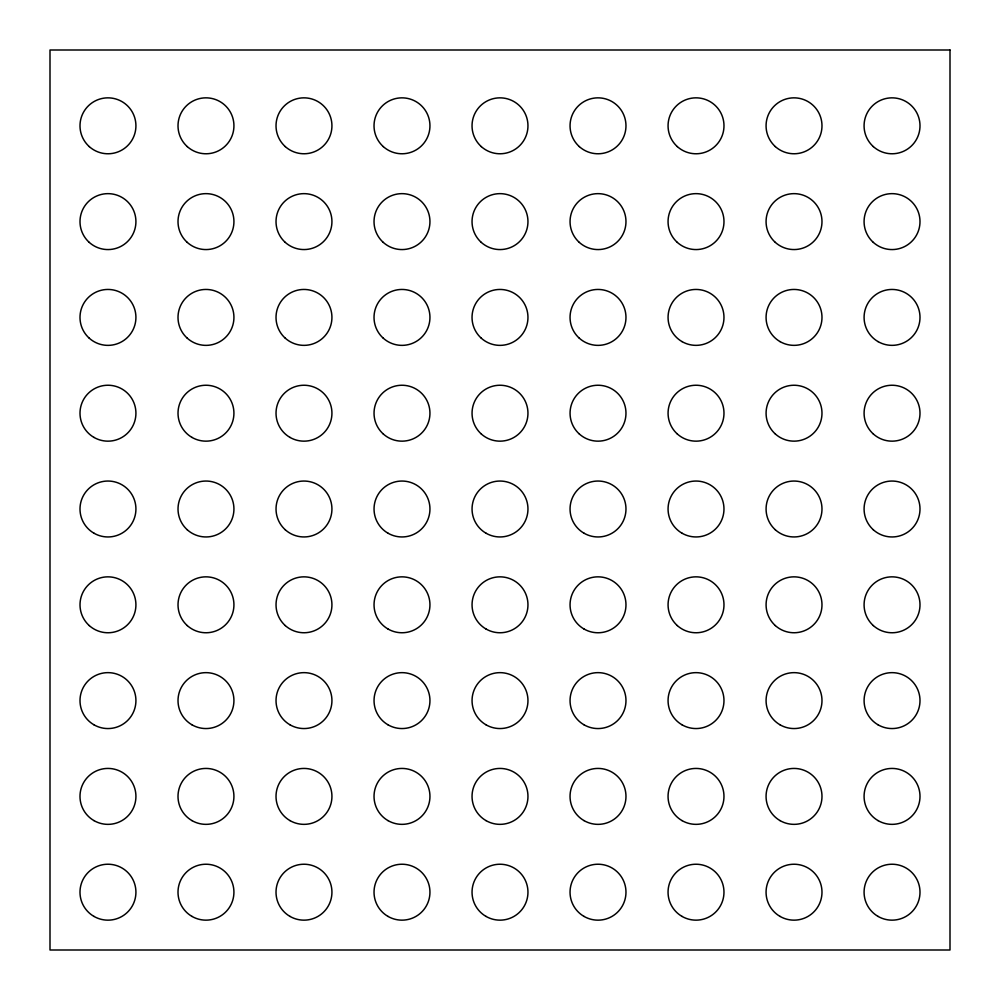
<?xml version="1.0" encoding="UTF-8"?>
<svg xmlns="http://www.w3.org/2000/svg" width="1000" height="1000" viewBox="0 0 1000 1000"><rect width="100%" height="100%" fill="white"/><g stroke="black" fill="none" stroke-linecap="round" stroke-linejoin="round"><path stroke-width="1.5" d="M950 50L50 50L50 950L950 950L950 50M93.975 916.413A27.963 27.963 0 0 0 135.925 892.188A27.963 27.963 0 0 0 93.975 867.975A27.963 27.963 0 0 0 93.975 916.413M191.988 916.413A27.963 27.963 0 0 0 233.925 892.188A27.963 27.963 0 0 0 191.988 867.975A27.963 27.963 0 0 0 191.988 916.413M290 916.413A27.963 27.963 0 0 0 331.938 892.188A27.963 27.963 0 0 0 290 867.975A27.963 27.963 0 0 0 290 916.413M388.013 916.413A27.963 27.963 0 0 0 429.95 892.188A27.963 27.963 0 0 0 388.013 867.975A27.963 27.963 0 0 0 388.013 916.413M486.025 916.413A27.963 27.963 0 0 0 527.962 892.188A27.963 27.963 0 0 0 486.025 867.975A27.963 27.963 0 0 0 486.025 916.413M584.025 916.413A27.963 27.963 0 0 0 625.975 892.188A27.963 27.963 0 0 0 584.025 867.975A27.963 27.963 0 0 0 584.025 916.413M682.038 916.413A27.963 27.963 0 0 0 723.975 892.188A27.963 27.963 0 0 0 682.038 867.975A27.963 27.963 0 0 0 682.038 916.413M780.05 916.413A27.963 27.963 0 0 0 821.988 892.188A27.963 27.963 0 0 0 780.05 867.975A27.963 27.963 0 0 0 780.05 916.413M878.062 916.413A27.963 27.963 0 0 0 920 892.188A27.963 27.963 0 0 0 878.062 867.975A27.963 27.963 0 0 0 878.062 916.413M93.975 820.612A27.963 27.963 0 0 0 135.925 796.4A27.963 27.963 0 0 0 93.975 772.175A27.963 27.963 0 0 0 93.975 820.612M191.988 820.612A27.963 27.963 0 0 0 233.925 796.4A27.963 27.963 0 0 0 191.988 772.175A27.963 27.963 0 0 0 191.988 820.612M290 820.612A27.963 27.963 0 0 0 331.938 796.4A27.963 27.963 0 0 0 290 772.175A27.963 27.963 0 0 0 290 820.612M388.013 820.612A27.963 27.963 0 0 0 429.95 796.4A27.963 27.963 0 0 0 388.013 772.175A27.963 27.963 0 0 0 388.013 820.612M486.025 820.612A27.963 27.963 0 0 0 527.962 796.4A27.963 27.963 0 0 0 486.025 772.175A27.963 27.963 0 0 0 486.025 820.612M584.025 820.612A27.963 27.963 0 0 0 625.975 796.4A27.963 27.963 0 0 0 584.025 772.175A27.963 27.963 0 0 0 584.025 820.612M682.038 820.612A27.963 27.963 0 0 0 723.975 796.4A27.963 27.963 0 0 0 682.038 772.175A27.963 27.963 0 0 0 682.038 820.612M780.05 820.612A27.963 27.963 0 0 0 821.988 796.4A27.963 27.963 0 0 0 780.05 772.175A27.963 27.963 0 0 0 780.05 820.612M878.062 820.612A27.963 27.963 0 0 0 920 796.4A27.963 27.963 0 0 0 878.062 772.175A27.963 27.963 0 0 0 878.062 820.612M93.975 724.812A27.963 27.963 0 0 0 135.925 700.6A27.963 27.963 0 0 0 93.975 676.388A27.963 27.963 0 0 0 93.975 724.812M191.988 724.812A27.963 27.963 0 0 0 233.925 700.6A27.963 27.963 0 0 0 191.988 676.388A27.963 27.963 0 0 0 191.988 724.812M290 724.812A27.963 27.963 0 0 0 331.938 700.6A27.963 27.963 0 0 0 290 676.388A27.963 27.963 0 0 0 290 724.812M388.013 724.812A27.963 27.963 0 0 0 429.95 700.6A27.963 27.963 0 0 0 388.013 676.388A27.963 27.963 0 0 0 388.013 724.812M486.025 724.812A27.963 27.963 0 0 0 527.962 700.6A27.963 27.963 0 0 0 486.025 676.388A27.963 27.963 0 0 0 486.025 724.812M584.025 724.812A27.963 27.963 0 0 0 625.975 700.6A27.963 27.963 0 0 0 584.025 676.388A27.963 27.963 0 0 0 584.025 724.812M682.038 724.812A27.963 27.963 0 0 0 723.975 700.6A27.963 27.963 0 0 0 682.038 676.388A27.963 27.963 0 0 0 682.038 724.812M780.05 724.812A27.963 27.963 0 0 0 821.988 700.6A27.963 27.963 0 0 0 780.05 676.388A27.963 27.963 0 0 0 780.05 724.812M878.062 724.812A27.963 27.963 0 0 0 920 700.6A27.963 27.963 0 0 0 878.062 676.388A27.963 27.963 0 0 0 878.062 724.812M89.25 625.575A27.963 27.963 0 0 0 135.312 610.612A27.963 27.963 0 0 0 99.325 578.212A27.963 27.963 0 0 0 89.25 625.575M187.262 625.575A27.963 27.963 0 0 0 233.325 610.612A27.963 27.963 0 0 0 197.325 578.212A27.963 27.963 0 0 0 187.262 625.575M285.275 625.575A27.963 27.963 0 0 0 331.325 610.612A27.963 27.963 0 0 0 295.338 578.212A27.963 27.963 0 0 0 285.275 625.575M388.013 629.012A27.963 27.963 0 0 0 429.95 604.8A27.963 27.963 0 0 0 388.013 580.588A27.963 27.963 0 0 0 388.013 629.012M486.025 629.012A27.963 27.963 0 0 0 527.962 604.8A27.963 27.963 0 0 0 486.025 580.588A27.963 27.963 0 0 0 486.025 629.012M584.025 629.012A27.963 27.963 0 0 0 625.975 604.8A27.963 27.963 0 0 0 584.025 580.588A27.963 27.963 0 0 0 584.025 629.012M677.312 625.575A27.963 27.963 0 0 0 723.375 610.612A27.963 27.963 0 0 0 687.375 578.212A27.963 27.963 0 0 0 677.312 625.575M775.325 625.575A27.963 27.963 0 0 0 821.375 610.612A27.963 27.963 0 0 0 785.387 578.212A27.963 27.963 0 0 0 775.325 625.575M873.325 625.575A27.963 27.963 0 0 0 919.388 610.612A27.963 27.963 0 0 0 883.4 578.212A27.963 27.963 0 0 0 873.325 625.575M93.975 533.212A27.963 27.963 0 0 0 135.925 509A27.963 27.963 0 0 0 93.975 484.787A27.963 27.963 0 0 0 93.975 533.212M187.262 529.775A27.963 27.963 0 0 0 233.325 514.812A27.963 27.963 0 0 0 197.325 482.413A27.963 27.963 0 0 0 187.262 529.775M285.275 529.775A27.963 27.963 0 0 0 331.325 514.812A27.963 27.963 0 0 0 295.338 482.413A27.963 27.963 0 0 0 285.275 529.775M388.013 533.212A27.963 27.963 0 0 0 429.95 509A27.963 27.963 0 0 0 388.013 484.787A27.963 27.963 0 0 0 388.013 533.212M486.025 533.212A27.963 27.963 0 0 0 527.962 509A27.963 27.963 0 0 0 486.025 484.787A27.963 27.963 0 0 0 486.025 533.212M584.025 533.212A27.963 27.963 0 0 0 625.975 509A27.963 27.963 0 0 0 584.025 484.787A27.963 27.963 0 0 0 584.025 533.212M682.038 533.212A27.963 27.963 0 0 0 723.975 509A27.963 27.963 0 0 0 682.038 484.787A27.963 27.963 0 0 0 682.038 533.212M775.325 529.775A27.963 27.963 0 0 0 821.375 514.812A27.963 27.963 0 0 0 785.387 482.413A27.963 27.963 0 0 0 775.325 529.775M873.325 529.775A27.963 27.963 0 0 0 919.388 514.812A27.963 27.963 0 0 0 883.4 482.413A27.963 27.963 0 0 0 873.325 529.775M93.975 437.413A27.963 27.963 0 0 0 135.925 413.2A27.963 27.963 0 0 0 93.975 388.988A27.963 27.963 0 0 0 93.975 437.413M191.988 437.413A27.963 27.963 0 0 0 233.925 413.2A27.963 27.963 0 0 0 191.988 388.988A27.963 27.963 0 0 0 191.988 437.413M290 437.413A27.963 27.963 0 0 0 331.938 413.2A27.963 27.963 0 0 0 290 388.988A27.963 27.963 0 0 0 290 437.413M383.275 433.975A27.963 27.963 0 0 0 429.338 419.012A27.963 27.963 0 0 0 393.35 386.613A27.963 27.963 0 0 0 383.275 433.975M481.287 433.975A27.963 27.963 0 0 0 527.35 419.012A27.963 27.963 0 0 0 491.362 386.613A27.963 27.963 0 0 0 481.287 433.975M579.3 433.975A27.963 27.963 0 0 0 625.363 419.012A27.963 27.963 0 0 0 589.375 386.613A27.963 27.963 0 0 0 579.3 433.975M677.312 433.975A27.963 27.963 0 0 0 723.375 419.012A27.963 27.963 0 0 0 687.375 386.613A27.963 27.963 0 0 0 677.312 433.975M775.325 433.975A27.963 27.963 0 0 0 821.375 419.012A27.963 27.963 0 0 0 785.387 386.613A27.963 27.963 0 0 0 775.325 433.975M873.325 433.975A27.963 27.963 0 0 0 919.388 419.012A27.963 27.963 0 0 0 883.4 386.613A27.963 27.963 0 0 0 873.325 433.975M89.25 338.188A27.963 27.963 0 0 0 135.312 323.212A27.963 27.963 0 0 0 99.325 290.812A27.963 27.963 0 0 0 89.25 338.188M187.262 338.188A27.963 27.963 0 0 0 233.325 323.212A27.963 27.963 0 0 0 197.325 290.812A27.963 27.963 0 0 0 187.262 338.188M285.275 338.188A27.963 27.963 0 0 0 331.325 323.212A27.963 27.963 0 0 0 295.338 290.812A27.963 27.963 0 0 0 285.275 338.188M383.275 338.188A27.963 27.963 0 0 0 429.338 323.212A27.963 27.963 0 0 0 393.35 290.812A27.963 27.963 0 0 0 383.275 338.188M481.287 338.188A27.963 27.963 0 0 0 527.35 323.212A27.963 27.963 0 0 0 491.362 290.812A27.963 27.963 0 0 0 481.287 338.188M579.3 338.188A27.963 27.963 0 0 0 625.363 323.212A27.963 27.963 0 0 0 589.375 290.812A27.963 27.963 0 0 0 579.3 338.188M682.038 341.613A27.963 27.963 0 0 0 723.975 317.4A27.963 27.963 0 0 0 682.038 293.188A27.963 27.963 0 0 0 682.038 341.613M780.05 341.613A27.963 27.963 0 0 0 821.988 317.4A27.963 27.963 0 0 0 780.05 293.188A27.963 27.963 0 0 0 780.05 341.613M878.062 341.613A27.963 27.963 0 0 0 920 317.4A27.963 27.963 0 0 0 878.062 293.188A27.963 27.963 0 0 0 878.062 341.613M89.25 242.387A27.963 27.963 0 0 0 135.312 227.413A27.963 27.963 0 0 0 99.325 195.012A27.963 27.963 0 0 0 89.25 242.387M187.262 242.387A27.963 27.963 0 0 0 233.325 227.413A27.963 27.963 0 0 0 197.325 195.012A27.963 27.963 0 0 0 187.262 242.387M285.275 242.387A27.963 27.963 0 0 0 331.325 227.413A27.963 27.963 0 0 0 295.338 195.012A27.963 27.963 0 0 0 285.275 242.387M383.275 242.387A27.963 27.963 0 0 0 429.338 227.413A27.963 27.963 0 0 0 393.35 195.012A27.963 27.963 0 0 0 383.275 242.387M481.287 242.387A27.963 27.963 0 0 0 527.35 227.413A27.963 27.963 0 0 0 491.362 195.012A27.963 27.963 0 0 0 481.287 242.387M579.3 242.387A27.963 27.963 0 0 0 625.363 227.413A27.963 27.963 0 0 0 589.375 195.012A27.963 27.963 0 0 0 579.3 242.387M677.312 242.387A27.963 27.963 0 0 0 723.375 227.413A27.963 27.963 0 0 0 687.375 195.012A27.963 27.963 0 0 0 677.312 242.387M775.325 242.387A27.963 27.963 0 0 0 821.375 227.413A27.963 27.963 0 0 0 785.387 195.012A27.963 27.963 0 0 0 775.325 242.387M873.325 242.387A27.963 27.963 0 0 0 919.388 227.413A27.963 27.963 0 0 0 883.4 195.012A27.963 27.963 0 0 0 873.325 242.387M89.25 146.588A27.963 27.963 0 0 0 135.312 131.625A27.963 27.963 0 0 0 99.325 99.213A27.963 27.963 0 0 0 89.25 146.588M187.262 146.588A27.963 27.963 0 0 0 233.325 131.625A27.963 27.963 0 0 0 197.325 99.213A27.963 27.963 0 0 0 187.262 146.588M285.275 146.588A27.963 27.963 0 0 0 331.325 131.625A27.963 27.963 0 0 0 295.338 99.213A27.963 27.963 0 0 0 285.275 146.588M383.275 146.588A27.963 27.963 0 0 0 429.338 131.625A27.963 27.963 0 0 0 393.35 99.213A27.963 27.963 0 0 0 383.275 146.588M481.287 146.588A27.963 27.963 0 0 0 527.35 131.625A27.963 27.963 0 0 0 491.362 99.213A27.963 27.963 0 0 0 481.287 146.588M579.3 146.588A27.963 27.963 0 0 0 625.363 131.625A27.963 27.963 0 0 0 589.375 99.213A27.963 27.963 0 0 0 579.3 146.588M677.312 146.588A27.963 27.963 0 0 0 723.375 131.625A27.963 27.963 0 0 0 687.375 99.213A27.963 27.963 0 0 0 677.312 146.588M775.325 146.588A27.963 27.963 0 0 0 821.375 131.625A27.963 27.963 0 0 0 785.387 99.213A27.963 27.963 0 0 0 775.325 146.588M873.325 146.588A27.963 27.963 0 0 0 919.388 131.625A27.963 27.963 0 0 0 883.4 99.213A27.963 27.963 0 0 0 873.325 146.588"/></g></svg>
